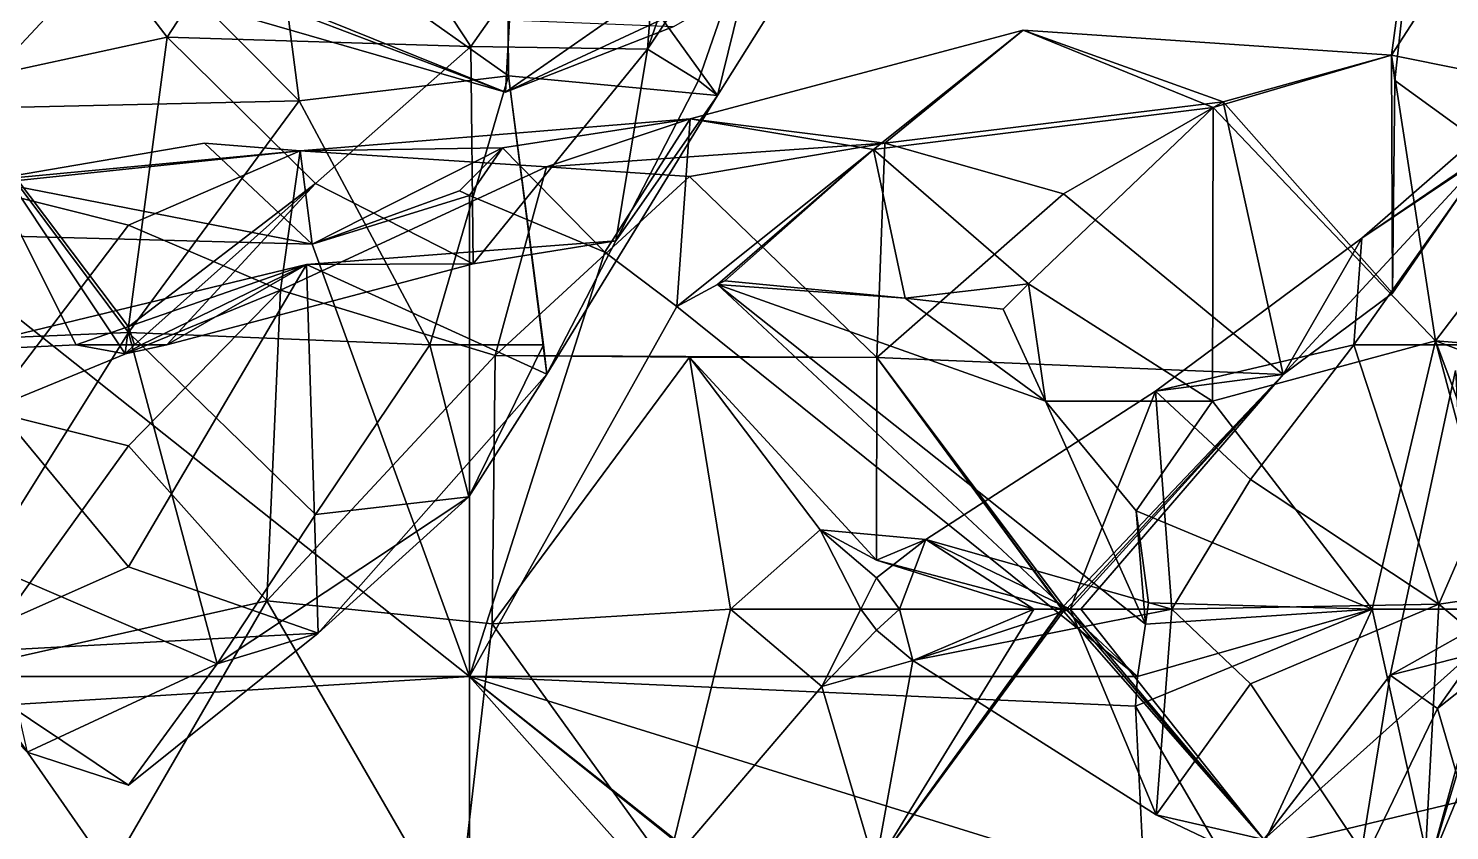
# Model space of a CAD drawing. Extents: x 290034 to 295698, y 4553723 to 4561693.
# Drawn here: x 293290.3 to 293386, y 4558624.7 to 4558678.8 of the extents above; entities that cross this region are included whole.
import ezdxf

# ---------------------------------------------------------------- set-up
doc = ezdxf.new("R2010")
doc.units = 0
doc.layers.add('Au_ppm_Pref_-_0_2', color=7, linetype='CONTINUOUS')

msp = doc.modelspace()

# ---------------------------------------------------------------- linework, layer by layer
at = {"layer": 'Au_ppm_Pref_-_0_2'}
for points in [[(293320.094, 4558677.566, 1839.429), (293309.602, 4558693.517, 1841.203), (293333.461, 4558696.564, 1839.397)], [(293331.992, 4558677.386, 1834.473), (293320.094, 4558677.566, 1839.429), (293333.461, 4558696.564, 1839.397)], [(293337.502, 4558693.105, 1835.251), (293331.992, 4558677.386, 1834.473), (293333.461, 4558696.564, 1839.397)], [(293286.442, 4558695.329, 1841.057), (293299.643, 4558678.203, 1838.983), (293284.714, 4558674.979, 1835.238)], [(293309.602, 4558693.517, 1841.203), (293299.643, 4558678.203, 1838.983), (293286.442, 4558695.329, 1841.057)], [(293397.426, 4558673.916, 1911.822), (293382.111, 4558676.988, 1906.503), (293393.64, 4558694.802, 1907.673)], [(293382.111, 4558676.988, 1906.503), (293384.277, 4558692.93, 1900.072), (293393.64, 4558694.802, 1907.673)], [(293322.636, 4558675.593, 1816.724), (293322.494, 4558693.988, 1823.223), (293306.87, 4558686.774, 1818.247)], [(293348.795, 4558693.519, 1823.122), (293322.494, 4558693.988, 1823.223), (293336.711, 4558674.263, 1823.097)], [(293322.494, 4558693.988, 1823.223), (293322.636, 4558675.593, 1816.724), (293336.711, 4558674.263, 1823.097)], [(293309.602, 4558693.517, 1841.203), (293320.094, 4558677.566, 1839.429), (293299.643, 4558678.203, 1838.983)], [(293331.992, 4558677.386, 1834.473), (293337.502, 4558693.105, 1835.251), (293340.689, 4558690.458, 1830.198)], [(293348.795, 4558693.519, 1823.122), (293336.711, 4558674.263, 1823.097), (293340.689, 4558690.458, 1830.198)], [(293384.277, 4558692.93, 1900.072), (293382.111, 4558676.988, 1906.503), (293382.34, 4558675.287, 1900.584)], [(293382.34, 4558675.287, 1900.584), (293388.799, 4558670.591, 1894.768), (293384.277, 4558692.93, 1900.072)], [(293397.357, 4558693.514, 1894.313), (293384.277, 4558692.93, 1900.072), (293388.799, 4558670.591, 1894.768)], [(293309.62, 4558679.35, 1872.242), (293322.417, 4558674.494, 1876.995), (293323.295, 4558690.364, 1869.925)], [(293334.819, 4558683.14, 1873.505), (293323.295, 4558690.364, 1869.925), (293322.417, 4558674.494, 1876.995)], [(293331.992, 4558677.386, 1834.473), (293340.689, 4558690.458, 1830.198), (293335.432, 4558675.287, 1829.312)], [(293335.432, 4558675.287, 1829.312), (293340.689, 4558690.458, 1830.198), (293336.711, 4558674.263, 1823.097)], [(293285.738, 4558673.409, 1812.74), (293297.021, 4558685.514, 1814.024), (293287.879, 4558688.872, 1819.038)], [(293306.87, 4558686.774, 1818.247), (293297.021, 4558685.514, 1814.024), (293308.524, 4558673.926, 1812.464)], [(293306.87, 4558686.774, 1818.247), (293308.524, 4558673.926, 1812.464), (293322.636, 4558675.593, 1816.724)], [(293285.738, 4558673.409, 1812.74), (293308.524, 4558673.926, 1812.464), (293297.021, 4558685.514, 1814.024)], [(293333.776, 4558678.919, 1882.047), (293341.639, 4558683.459, 1876.827), (293322.417, 4558674.494, 1876.995)], [(293341.639, 4558683.459, 1876.827), (293334.819, 4558683.14, 1873.505), (293322.417, 4558674.494, 1876.995)], [(293308.995, 4558679.92, 1882.475), (293322.417, 4558674.494, 1876.995), (293298.318, 4558681.496, 1878.285)], [(293309.62, 4558679.35, 1872.242), (293298.318, 4558681.496, 1878.285), (293322.417, 4558674.494, 1876.995)], [(293308.995, 4558679.92, 1882.475), (293333.776, 4558678.919, 1882.047), (293322.417, 4558674.494, 1876.995)], [(293347.221, 4558670.633, 1912.173), (293334.858, 4558672.71, 1906.498), (293357.303, 4558678.671, 1906.278)], [(293334.858, 4558672.71, 1906.498), (293347.988, 4558671.065, 1900.757), (293357.303, 4558678.671, 1906.278)], [(293347.221, 4558670.633, 1912.173), (293357.303, 4558678.671, 1906.278), (293370.1, 4558673.47, 1911.21)], [(293370.779, 4558673.852, 1901.307), (293357.303, 4558678.671, 1906.278), (293347.988, 4558671.065, 1900.757)], [(293370.1, 4558673.47, 1911.21), (293357.303, 4558678.671, 1906.278), (293382.111, 4558676.988, 1906.503)], [(293357.303, 4558678.671, 1906.278), (293370.779, 4558673.852, 1901.307), (293382.111, 4558676.988, 1906.503)], [(293299.643, 4558678.203, 1838.983), (293297.021, 4558658.688, 1835.658), (293284.714, 4558674.979, 1835.238)], [(293297.021, 4558658.688, 1835.658), (293299.643, 4558678.203, 1838.983), (293309.62, 4558668.35, 1837.564)], [(293320.094, 4558677.566, 1839.429), (293309.62, 4558668.35, 1837.564), (293299.643, 4558678.203, 1838.983)], [(293320.094, 4558677.566, 1839.429), (293320.25, 4558662.919, 1834.363), (293309.62, 4558668.35, 1837.564)], [(293320.094, 4558677.566, 1839.429), (293331.992, 4558677.386, 1834.473), (293320.25, 4558662.919, 1834.363)], [(293320.25, 4558662.919, 1834.363), (293331.992, 4558677.386, 1834.473), (293329.853, 4558664.491, 1829.312)], [(293331.992, 4558677.386, 1834.473), (293335.432, 4558675.287, 1829.312), (293329.853, 4558664.491, 1829.312)], [(293385.091, 4558657.747, 1912.902), (293370.1, 4558673.47, 1911.21), (293382.111, 4558676.988, 1906.503)], [(293382.177, 4558660.949, 1899.169), (293382.111, 4558676.988, 1906.503), (293370.779, 4558673.852, 1901.307)], [(293388.799, 4558670.591, 1894.768), (293380.126, 4558664.666, 1888.705), (293394.163, 4558676.905, 1888.563)], [(293380.126, 4558664.666, 1888.705), (293388.767, 4558670.456, 1883.723), (293394.163, 4558676.905, 1888.563)], [(293385.091, 4558657.747, 1912.902), (293382.111, 4558676.988, 1906.503), (293397.426, 4558673.916, 1911.822)], [(293382.34, 4558675.287, 1900.584), (293382.111, 4558676.988, 1906.503), (293382.177, 4558660.949, 1899.169)], [(293284.714, 4558674.979, 1835.238), (293297.021, 4558658.688, 1835.658), (293296.814, 4558656.859, 1835.206)], [(293284.714, 4558674.979, 1835.238), (293293.499, 4558657.469, 1833.591), (293284.962, 4558657.077, 1828.552)], [(293284.714, 4558674.979, 1835.238), (293296.814, 4558656.859, 1835.206), (293293.499, 4558657.469, 1833.591)], [(293317.33, 4558657.469, 1813.799), (293322.636, 4558675.593, 1816.724), (293308.524, 4558673.926, 1812.464)], [(293324.998, 4558657.469, 1817.433), (293322.636, 4558675.593, 1816.724), (293317.33, 4558657.469, 1813.799)], [(293325.212, 4558655.485, 1824.211), (293336.711, 4558674.263, 1823.097), (293322.636, 4558675.593, 1816.724)], [(293325.212, 4558655.485, 1824.211), (293322.636, 4558675.593, 1816.724), (293324.998, 4558657.469, 1817.433)], [(293329.853, 4558664.491, 1829.312), (293335.432, 4558675.287, 1829.312), (293336.711, 4558674.263, 1823.097)], [(293382.34, 4558675.287, 1900.584), (293382.177, 4558660.949, 1899.169), (293388.799, 4558670.591, 1894.768)], [(293285.738, 4558673.409, 1812.74), (293297.033, 4558658.292, 1811.173), (293308.524, 4558673.926, 1812.464)], [(293308.524, 4558673.926, 1812.464), (293297.033, 4558658.292, 1811.173), (293317.33, 4558657.469, 1813.799)], [(293329.853, 4558664.491, 1829.312), (293336.711, 4558674.263, 1823.097), (293325.212, 4558655.485, 1824.211)], [(293347.988, 4558671.065, 1900.757), (293360.017, 4558667.646, 1897.192), (293370.779, 4558673.852, 1901.307)], [(293370.779, 4558673.852, 1901.307), (293360.017, 4558667.646, 1897.192), (293374.819, 4558655.481, 1894.413)], [(293370.779, 4558673.852, 1901.307), (293374.819, 4558655.481, 1894.413), (293382.177, 4558660.949, 1899.169)], [(293410.305, 4558655.747, 1913.272), (293385.091, 4558657.747, 1912.902), (293397.426, 4558673.916, 1911.822)], [(293277.228, 4558657.469, 1814.042), (293297.033, 4558658.292, 1811.173), (293285.738, 4558673.409, 1812.74)], [(293347.221, 4558670.633, 1912.173), (293370.1, 4558673.47, 1911.21), (293357.661, 4558661.579, 1914.943)], [(293370.1, 4558673.47, 1911.21), (293370.067, 4558653.684, 1915.939), (293357.661, 4558661.579, 1914.943)], [(293370.067, 4558653.684, 1915.939), (293370.1, 4558673.47, 1911.21), (293385.091, 4558657.747, 1912.902)], [(293325.197, 4558669.46, 1901.122), (293334.858, 4558672.71, 1906.498), (293308.589, 4558670.546, 1907.207)], [(293334.858, 4558672.71, 1906.498), (293322.22, 4558670.745, 1910.949), (293308.589, 4558670.546, 1907.207)], [(293334.858, 4558672.71, 1906.498), (293329.111, 4558663.717, 1912.674), (293322.22, 4558670.745, 1910.949)], [(293325.197, 4558669.46, 1901.122), (293347.988, 4558671.065, 1900.757), (293334.858, 4558672.71, 1906.498)], [(293334.858, 4558672.71, 1906.498), (293333.966, 4558660.066, 1913.223), (293329.111, 4558663.717, 1912.674)], [(293347.221, 4558670.633, 1912.173), (293333.966, 4558660.066, 1913.223), (293334.858, 4558672.71, 1906.498)], [(293309.402, 4558664.257, 1910.785), (293287.407, 4558668.542, 1908.406), (293302.152, 4558671.056, 1909.816)], [(293308.589, 4558670.546, 1907.207), (293302.152, 4558671.056, 1909.816), (293287.407, 4558668.542, 1908.406)], [(293302.152, 4558671.056, 1909.816), (293308.589, 4558670.546, 1907.207), (293309.402, 4558664.257, 1910.785)], [(293325.197, 4558669.46, 1901.122), (293334.819, 4558668.815, 1896.802), (293347.988, 4558671.065, 1900.757)], [(293347.988, 4558671.065, 1900.757), (293334.819, 4558668.815, 1896.802), (293347.435, 4558656.608, 1895.325)], [(293347.988, 4558671.065, 1900.757), (293347.435, 4558656.608, 1895.325), (293360.017, 4558667.646, 1897.192)], [(293308.589, 4558670.546, 1907.207), (293287.407, 4558668.542, 1908.406), (293286.358, 4558668.198, 1907.974)], [(293308.589, 4558670.546, 1907.207), (293286.358, 4558668.198, 1907.974), (293297.021, 4558665.54, 1903.833)], [(293308.589, 4558670.546, 1907.207), (293297.021, 4558665.54, 1903.833), (293307.261, 4558661.163, 1900.332)], [(293325.197, 4558669.46, 1901.122), (293308.589, 4558670.546, 1907.207), (293307.261, 4558661.163, 1900.332)], [(293309.402, 4558664.257, 1910.785), (293308.589, 4558670.546, 1907.207), (293322.22, 4558670.745, 1910.949)], [(293319.325, 4558667.858, 1911.669), (293309.402, 4558664.257, 1910.785), (293322.22, 4558670.745, 1910.949)], [(293320, 4558667.531, 1911.749), (293319.325, 4558667.858, 1911.669), (293322.22, 4558670.745, 1910.949)], [(293329.111, 4558663.717, 1912.674), (293320, 4558667.531, 1911.749), (293322.22, 4558670.745, 1910.949)], [(293347.221, 4558670.633, 1912.173), (293336.72, 4558661.53, 1913.413), (293333.966, 4558660.066, 1913.223)], [(293347.221, 4558670.633, 1912.173), (293337.194, 4558661.779, 1913.447), (293336.72, 4558661.53, 1913.413)], [(293337.194, 4558661.779, 1913.447), (293347.221, 4558670.633, 1912.173), (293349.347, 4558660.626, 1914.568)], [(293347.221, 4558670.633, 1912.173), (293357.661, 4558661.579, 1914.943), (293349.347, 4558660.626, 1914.568)], [(293374.819, 4558655.481, 1894.413), (293388.799, 4558670.591, 1894.768), (293382.177, 4558660.949, 1899.169)], [(293380.126, 4558664.666, 1888.705), (293388.799, 4558670.591, 1894.768), (293374.819, 4558655.481, 1894.413)], [(293392.915, 4558657.469, 1878.123), (293388.767, 4558670.456, 1883.723), (293379.578, 4558657.469, 1884.161)], [(293380.126, 4558664.666, 1888.705), (293379.578, 4558657.469, 1884.161), (293388.767, 4558670.456, 1883.723)], [(293325.197, 4558669.46, 1901.122), (293307.261, 4558661.163, 1900.332), (293321.724, 4558656.743, 1894.845)], [(293325.197, 4558669.46, 1901.122), (293321.724, 4558656.743, 1894.845), (293334.819, 4558668.815, 1896.802)], [(293282.38, 4558664.975, 1908.019), (293287.407, 4558668.542, 1908.406), (293309.402, 4558664.257, 1910.785)], [(293297.021, 4558665.54, 1903.833), (293286.358, 4558668.198, 1907.974), (293287.524, 4558653.057, 1902.085)], [(293297.021, 4558658.688, 1835.658), (293309.62, 4558668.35, 1837.564), (293297.428, 4558657.469, 1835.443)], [(293299.622, 4558657.469, 1835.251), (293297.428, 4558657.469, 1835.443), (293309.62, 4558668.35, 1837.564)], [(293299.622, 4558657.469, 1835.251), (293309.62, 4558668.35, 1837.564), (293320.25, 4558662.919, 1834.363)], [(293334.819, 4558668.815, 1896.802), (293321.724, 4558656.743, 1894.845), (293347.435, 4558656.608, 1895.325)], [(293319.325, 4558667.858, 1911.669), (293320, 4558667.531, 1911.749), (293309.402, 4558664.257, 1910.785)], [(293309.402, 4558664.257, 1910.785), (293320, 4558667.531, 1911.749), (293320, 4558635.115, 1912.863)], [(293320, 4558635.115, 1912.863), (293320, 4558667.531, 1911.749), (293329.111, 4558663.717, 1912.674)], [(293360.017, 4558667.646, 1897.192), (293347.435, 4558656.608, 1895.325), (293374.819, 4558655.481, 1894.413)], [(293287.524, 4558653.057, 1902.085), (293307.261, 4558661.163, 1900.332), (293297.021, 4558665.54, 1903.833)], [(293320, 4558635.115, 1912.863), (293271.769, 4558635.115, 1908.185), (293282.38, 4558664.975, 1908.019)], [(293282.38, 4558664.975, 1908.019), (293309.402, 4558664.257, 1910.785), (293320, 4558635.115, 1912.863)], [(293320.25, 4558662.919, 1834.363), (293329.853, 4558664.491, 1829.312), (293309.013, 4558662.878, 1829.207)], [(293309.013, 4558662.878, 1829.207), (293329.853, 4558664.491, 1829.312), (293325.212, 4558655.485, 1824.211)], [(293366.222, 4558654.338, 1888.705), (293380.126, 4558664.666, 1888.705), (293374.819, 4558655.481, 1894.413)], [(293366.222, 4558654.338, 1888.705), (293379.578, 4558657.469, 1884.161), (293380.126, 4558664.666, 1888.705)], [(293320, 4558635.115, 1912.863), (293329.111, 4558663.717, 1912.674), (293333.966, 4558660.066, 1913.223)], [(293293.499, 4558657.469, 1833.591), (293309.013, 4558662.878, 1829.207), (293284.962, 4558657.077, 1828.552)], [(293309.013, 4558662.878, 1829.207), (293297.021, 4558642.521, 1828.355), (293284.962, 4558657.077, 1828.552)], [(293293.499, 4558657.469, 1833.591), (293297.883, 4558657.469, 1834.845), (293309.013, 4558662.878, 1829.207)], [(293309.013, 4558662.878, 1829.207), (293309.799, 4558638.049, 1823.669), (293297.021, 4558642.521, 1828.355)], [(293299.622, 4558657.469, 1835.251), (293309.013, 4558662.878, 1829.207), (293297.883, 4558657.469, 1834.845)], [(293299.622, 4558657.469, 1835.251), (293320.25, 4558662.919, 1834.363), (293309.013, 4558662.878, 1829.207)], [(293309.799, 4558638.049, 1823.669), (293309.013, 4558662.878, 1829.207), (293325.212, 4558655.485, 1824.211)], [(293364.998, 4558635.115, 1916.787), (293333.966, 4558660.066, 1913.223), (293336.72, 4558661.53, 1913.413)], [(293336.72, 4558661.53, 1913.413), (293337.194, 4558661.779, 1913.447), (293349.347, 4558660.626, 1914.568)], [(293364.998, 4558635.115, 1916.787), (293336.72, 4558661.53, 1913.413), (293365.549, 4558638.648, 1916.714)], [(293336.72, 4558661.53, 1913.413), (293349.347, 4558660.626, 1914.568), (293358.797, 4558653.67, 1915.632)], [(293336.72, 4558661.53, 1913.413), (293358.797, 4558653.67, 1915.632), (293365.549, 4558638.648, 1916.714)], [(293349.347, 4558660.626, 1914.568), (293357.661, 4558661.579, 1914.943), (293355.959, 4558659.884, 1915.181)], [(293355.959, 4558659.884, 1915.181), (293357.661, 4558661.579, 1914.943), (293358.797, 4558653.67, 1915.632)], [(293358.797, 4558653.67, 1915.632), (293357.661, 4558661.579, 1914.943), (293370.067, 4558653.684, 1915.939)], [(293287.524, 4558653.057, 1902.085), (293297.021, 4558650.658, 1896.915), (293307.261, 4558661.163, 1900.332)], [(293297.021, 4558650.658, 1896.915), (293306.353, 4558640.222, 1893.396), (293307.261, 4558661.163, 1900.332)], [(293321.724, 4558656.743, 1894.845), (293307.261, 4558661.163, 1900.332), (293306.353, 4558640.222, 1893.396)], [(293355.959, 4558659.884, 1915.181), (293358.797, 4558653.67, 1915.632), (293349.347, 4558660.626, 1914.568)], [(293333.966, 4558660.066, 1913.223), (293364.998, 4558635.115, 1916.787), (293320, 4558635.115, 1912.863)], [(293297.428, 4558657.469, 1835.443), (293296.814, 4558656.859, 1835.206), (293297.021, 4558658.688, 1835.658)], [(293287.289, 4558642.733, 1813.873), (293297.033, 4558658.292, 1811.173), (293277.228, 4558657.469, 1814.042)], [(293303.013, 4558635.981, 1816.126), (293297.033, 4558658.292, 1811.173), (293287.289, 4558642.733, 1813.873)], [(293297.883, 4558657.469, 1834.845), (293293.499, 4558657.469, 1833.591), (293296.814, 4558656.859, 1835.206)], [(293299.622, 4558657.469, 1835.251), (293296.814, 4558656.859, 1835.206), (293297.428, 4558657.469, 1835.443)], [(293296.814, 4558656.859, 1835.206), (293299.622, 4558657.469, 1835.251), (293297.883, 4558657.469, 1834.845)], [(293297.033, 4558658.292, 1811.173), (293303.013, 4558635.981, 1816.126), (293309.62, 4558646.035, 1813.622)], [(293309.62, 4558646.035, 1813.622), (293317.33, 4558657.469, 1813.799), (293297.033, 4558658.292, 1811.173)], [(293309.62, 4558646.035, 1813.622), (293319.965, 4558647.23, 1818.897), (293317.33, 4558657.469, 1813.799)], [(293324.998, 4558657.469, 1817.433), (293317.33, 4558657.469, 1813.799), (293319.965, 4558647.23, 1818.897)], [(293319.965, 4558647.23, 1818.897), (293325.212, 4558655.485, 1824.211), (293324.998, 4558657.469, 1817.433)], [(293366.222, 4558654.338, 1888.705), (293372.616, 4558648.406, 1885.787), (293379.578, 4558657.469, 1884.161)], [(293370.067, 4558653.684, 1915.939), (293385.091, 4558657.747, 1912.902), (293380.821, 4558639.651, 1916.33)], [(293379.578, 4558657.469, 1884.161), (293372.616, 4558648.406, 1885.787), (293385.314, 4558639.987, 1883.109)], [(293392.915, 4558657.469, 1878.123), (293379.578, 4558657.469, 1884.161), (293385.314, 4558639.987, 1883.109)], [(293380.821, 4558639.651, 1916.33), (293385.091, 4558657.747, 1912.902), (293391.816, 4558639.651, 1912.463)], [(293385.091, 4558657.747, 1912.902), (293389.887, 4558639.651, 1908.725), (293391.816, 4558639.651, 1912.463)], [(293385.091, 4558657.747, 1912.902), (293399.345, 4558652.354, 1906.515), (293389.887, 4558639.651, 1908.725)], [(293385.091, 4558657.747, 1912.902), (293410.305, 4558655.747, 1913.272), (293399.345, 4558652.354, 1906.515)], [(293400.646, 4558642.22, 1877.603), (293392.915, 4558657.469, 1878.123), (293385.314, 4558639.987, 1883.109)], [(293284.962, 4558657.077, 1828.552), (293297.021, 4558642.521, 1828.355), (293283.791, 4558636.64, 1823.396)], [(293321.536, 4558638.672, 1889.481), (293321.724, 4558656.743, 1894.845), (293306.353, 4558640.222, 1893.396)], [(293321.536, 4558638.672, 1889.481), (293334.819, 4558656.63, 1888.985), (293321.724, 4558656.743, 1894.845)], [(293337.592, 4558639.651, 1888.705), (293334.819, 4558656.63, 1888.985), (293321.536, 4558638.672, 1889.481)], [(293334.819, 4558656.63, 1888.985), (293347.435, 4558656.608, 1895.325), (293321.724, 4558656.743, 1894.845)], [(293337.592, 4558639.651, 1888.705), (293343.63, 4558645.008, 1888.705), (293334.819, 4558656.63, 1888.985)], [(293347.418, 4558642.952, 1889.806), (293347.435, 4558656.608, 1895.325), (293334.819, 4558656.63, 1888.985)], [(293347.418, 4558642.952, 1889.806), (293334.819, 4558656.63, 1888.985), (293343.63, 4558645.008, 1888.705)], [(293347.418, 4558642.952, 1889.806), (293359.917, 4558639.651, 1894.645), (293347.435, 4558656.608, 1895.325)], [(293359.952, 4558639.651, 1894.675), (293360.017, 4558639.865, 1894.716), (293347.435, 4558656.608, 1895.325)], [(293374.819, 4558655.481, 1894.413), (293347.435, 4558656.608, 1895.325), (293360.017, 4558639.865, 1894.716)], [(293347.435, 4558656.608, 1895.325), (293359.917, 4558639.651, 1894.645), (293359.952, 4558639.651, 1894.675)], [(293382.037, 4558635.213, 1900.584), (293389.954, 4558639.651, 1904.29), (293386.438, 4558655.74, 1900.584)], [(293386.438, 4558655.74, 1900.584), (293387.395, 4558636.571, 1895.644), (293382.037, 4558635.213, 1900.584)], [(293319.965, 4558647.23, 1818.897), (293309.799, 4558638.049, 1823.669), (293325.212, 4558655.485, 1824.211)], [(293374.819, 4558655.481, 1894.413), (293360.017, 4558639.865, 1894.716), (293360.224, 4558639.651, 1894.742)], [(293360.224, 4558639.651, 1894.742), (293361.196, 4558639.651, 1894.645), (293374.819, 4558655.481, 1894.413)], [(293366.222, 4558654.338, 1888.705), (293374.819, 4558655.481, 1894.413), (293360.462, 4558639.651, 1894.435)], [(293361.196, 4558639.651, 1894.645), (293360.462, 4558639.651, 1894.435), (293374.819, 4558655.481, 1894.413)], [(293350.738, 4558644.346, 1888.705), (293366.222, 4558654.338, 1888.705), (293360.462, 4558639.651, 1894.435)], [(293350.738, 4558644.346, 1888.705), (293367.322, 4558639.651, 1886.209), (293366.222, 4558654.338, 1888.705)], [(293364.923, 4558646.275, 1916.414), (293358.797, 4558653.67, 1915.632), (293370.067, 4558653.684, 1915.939)], [(293358.797, 4558653.67, 1915.632), (293364.923, 4558646.275, 1916.414), (293365.549, 4558638.648, 1916.714)], [(293380.821, 4558639.651, 1916.33), (293364.923, 4558646.275, 1916.414), (293370.067, 4558653.684, 1915.939)], [(293367.322, 4558639.651, 1886.209), (293372.616, 4558648.406, 1885.787), (293366.222, 4558654.338, 1888.705)], [(293287.524, 4558653.057, 1902.085), (293286.249, 4558635.706, 1896.821), (293297.021, 4558650.658, 1896.915)], [(293297.021, 4558650.658, 1896.915), (293286.249, 4558635.706, 1896.821), (293306.353, 4558640.222, 1893.396)], [(293367.322, 4558639.651, 1886.209), (293385.314, 4558639.987, 1883.109), (293372.616, 4558648.406, 1885.787)], [(293309.62, 4558646.035, 1813.622), (293303.013, 4558635.981, 1816.126), (293319.965, 4558647.23, 1818.897)], [(293309.799, 4558638.049, 1823.669), (293319.965, 4558647.23, 1818.897), (293303.013, 4558635.981, 1816.126)], [(293364.923, 4558646.275, 1916.414), (293365.739, 4558640.087, 1916.684), (293365.549, 4558638.648, 1916.714)], [(293365.739, 4558640.087, 1916.684), (293364.923, 4558646.275, 1916.414), (293380.821, 4558639.651, 1916.33)], [(293337.592, 4558639.651, 1888.705), (293346.356, 4558639.651, 1888.205), (293343.63, 4558645.008, 1888.705)], [(293343.63, 4558645.008, 1888.705), (293350.738, 4558644.346, 1888.705), (293347.418, 4558642.952, 1889.806)], [(293343.63, 4558645.008, 1888.705), (293346.356, 4558639.651, 1888.205), (293347.418, 4558641.78, 1887.996)], [(293350.738, 4558644.346, 1888.705), (293343.63, 4558645.008, 1888.705), (293347.418, 4558641.78, 1887.996)], [(293350.738, 4558644.346, 1888.705), (293358.016, 4558639.651, 1893.701), (293347.418, 4558642.952, 1889.806)], [(293350.738, 4558644.346, 1888.705), (293347.418, 4558641.78, 1887.996), (293348.97, 4558639.651, 1887.973)], [(293350.738, 4558644.346, 1888.705), (293348.97, 4558639.651, 1887.973), (293367.322, 4558639.651, 1886.209)], [(293350.738, 4558644.346, 1888.705), (293360.462, 4558639.651, 1894.435), (293358.016, 4558639.651, 1893.701)], [(293309.799, 4558638.049, 1823.669), (293283.791, 4558636.64, 1823.396), (293297.021, 4558642.521, 1828.355)], [(293287.289, 4558642.733, 1813.873), (293290.207, 4558630.014, 1817.433), (293303.013, 4558635.981, 1816.126)], [(293347.418, 4558642.952, 1889.806), (293358.016, 4558639.651, 1893.701), (293359.917, 4558639.651, 1894.645)], [(293400.646, 4558642.22, 1877.603), (293385.314, 4558639.987, 1883.109), (293401.29, 4558626.643, 1884.301)], [(293347.418, 4558641.78, 1887.996), (293346.356, 4558639.651, 1888.205), (293348.97, 4558639.651, 1887.973)], [(293286.249, 4558635.706, 1896.821), (293295.786, 4558622.004, 1894.049), (293306.353, 4558640.222, 1893.396)], [(293319.138, 4558618.1, 1891.948), (293306.353, 4558640.222, 1893.396), (293295.786, 4558622.004, 1894.049)], [(293321.536, 4558638.672, 1889.481), (293306.353, 4558640.222, 1893.396), (293319.138, 4558618.1, 1891.948)], [(293337.592, 4558639.651, 1888.705), (293321.536, 4558638.672, 1889.481), (293333.344, 4558622.269, 1889.546)], [(293337.592, 4558639.651, 1888.705), (293333.344, 4558622.269, 1889.546), (293343.738, 4558634.447, 1888.705)], [(293337.592, 4558639.651, 1888.705), (293343.738, 4558634.447, 1888.705), (293346.356, 4558639.651, 1888.205)], [(293343.738, 4558634.447, 1888.705), (293347.418, 4558638.248, 1888.238), (293346.356, 4558639.651, 1888.205)], [(293348.97, 4558639.651, 1887.973), (293346.356, 4558639.651, 1888.205), (293347.418, 4558638.248, 1888.238)], [(293349.866, 4558636.188, 1888.705), (293347.326, 4558622.271, 1894.522), (293358.016, 4558639.651, 1893.701)], [(293359.917, 4558639.651, 1894.645), (293358.016, 4558639.651, 1893.701), (293347.326, 4558622.271, 1894.522)], [(293359.952, 4558639.651, 1894.675), (293359.917, 4558639.651, 1894.645), (293347.326, 4558622.271, 1894.522)], [(293347.326, 4558622.271, 1894.522), (293360.017, 4558639.521, 1894.688), (293359.952, 4558639.651, 1894.675)], [(293347.326, 4558622.271, 1894.522), (293373.514, 4558624.129, 1894.433), (293360.017, 4558639.521, 1894.688)], [(293349.866, 4558636.188, 1888.705), (293348.97, 4558639.651, 1887.973), (293347.418, 4558638.248, 1888.238)], [(293349.866, 4558636.188, 1888.705), (293367.322, 4558639.651, 1886.209), (293348.97, 4558639.651, 1887.973)], [(293349.866, 4558636.188, 1888.705), (293358.016, 4558639.651, 1893.701), (293360.462, 4558639.651, 1894.435)], [(293349.866, 4558636.188, 1888.705), (293360.462, 4558639.651, 1894.435), (293366.253, 4558625.803, 1888.705)], [(293349.866, 4558636.188, 1888.705), (293366.253, 4558625.803, 1888.705), (293367.322, 4558639.651, 1886.209)], [(293360.017, 4558639.865, 1894.716), (293359.952, 4558639.651, 1894.675), (293360.224, 4558639.651, 1894.742)], [(293360.017, 4558639.521, 1894.688), (293360.224, 4558639.651, 1894.742), (293359.952, 4558639.651, 1894.675)], [(293360.224, 4558639.651, 1894.742), (293360.017, 4558639.521, 1894.688), (293373.514, 4558624.129, 1894.433)], [(293361.196, 4558639.651, 1894.645), (293360.224, 4558639.651, 1894.742), (293373.514, 4558624.129, 1894.433)], [(293366.253, 4558625.803, 1888.705), (293360.462, 4558639.651, 1894.435), (293373.514, 4558624.129, 1894.433)], [(293373.514, 4558624.129, 1894.433), (293360.462, 4558639.651, 1894.435), (293361.196, 4558639.651, 1894.645)], [(293364.867, 4558633.128, 1916.824), (293364.998, 4558635.115, 1916.787), (293380.821, 4558639.651, 1916.33)], [(293364.867, 4558633.128, 1916.824), (293380.821, 4558639.651, 1916.33), (293372.079, 4558620.75, 1916.862)], [(293365.549, 4558638.648, 1916.714), (293380.821, 4558639.651, 1916.33), (293364.998, 4558635.115, 1916.787)], [(293380.821, 4558639.651, 1916.33), (293365.549, 4558638.648, 1916.714), (293365.739, 4558640.087, 1916.684)], [(293367.322, 4558639.651, 1886.209), (293366.253, 4558625.803, 1888.705), (293372.616, 4558634.634, 1887.033)], [(293367.322, 4558639.651, 1886.209), (293372.616, 4558634.634, 1887.033), (293385.314, 4558639.987, 1883.109)], [(293384.659, 4558622.341, 1912.181), (293372.079, 4558620.75, 1916.862), (293380.821, 4558639.651, 1916.33)], [(293385.314, 4558639.987, 1883.109), (293372.616, 4558634.634, 1887.033), (293384.102, 4558617.34, 1887.822)], [(293391.816, 4558639.651, 1912.463), (293384.659, 4558622.341, 1912.181), (293380.821, 4558639.651, 1916.33)], [(293385.216, 4558632.959, 1904.293), (293389.954, 4558639.651, 1904.29), (293382.037, 4558635.213, 1900.584)], [(293384.102, 4558617.34, 1887.822), (293401.29, 4558626.643, 1884.301), (293385.314, 4558639.987, 1883.109)], [(293384.659, 4558622.341, 1912.181), (293391.816, 4558639.651, 1912.463), (293389.887, 4558639.651, 1908.725)], [(293389.887, 4558639.651, 1908.725), (293388.248, 4558635.362, 1906.523), (293384.659, 4558622.341, 1912.181)], [(293385.216, 4558632.959, 1904.293), (293388.248, 4558635.362, 1906.523), (293389.954, 4558639.651, 1904.29)], [(293321.536, 4558638.672, 1889.481), (293319.138, 4558618.1, 1891.948), (293333.344, 4558622.269, 1889.546)], [(293309.799, 4558638.049, 1823.669), (293297.021, 4558627.806, 1821.382), (293283.791, 4558636.64, 1823.396)], [(293297.021, 4558627.806, 1821.382), (293309.799, 4558638.049, 1823.669), (293303.013, 4558635.981, 1816.126)], [(293343.738, 4558634.447, 1888.705), (293349.866, 4558636.188, 1888.705), (293347.418, 4558638.248, 1888.238)], [(293290.207, 4558630.014, 1817.433), (293283.791, 4558636.64, 1823.396), (293297.021, 4558627.806, 1821.382)], [(293373.514, 4558624.129, 1894.433), (293382.037, 4558635.213, 1900.584), (293387.395, 4558636.571, 1895.644)], [(293373.514, 4558624.129, 1894.433), (293387.395, 4558636.571, 1895.644), (293397.16, 4558623.711, 1892.393)], [(293286.249, 4558635.706, 1896.821), (293277.151, 4558621.833, 1897.157), (293295.786, 4558622.004, 1894.049)], [(293297.021, 4558627.806, 1821.382), (293303.013, 4558635.981, 1816.126), (293290.207, 4558630.014, 1817.433)], [(293349.866, 4558636.188, 1888.705), (293343.738, 4558634.447, 1888.705), (293347.326, 4558622.271, 1894.522)], [(293271.769, 4558635.115, 1908.185), (293320, 4558635.115, 1912.863), (293273.575, 4558632.278, 1908.399)], [(293273.575, 4558632.278, 1908.399), (293320, 4558635.115, 1912.863), (293320, 4558595.43, 1913.415)], [(293360.667, 4558602.567, 1917.2), (293355.383, 4558595.43, 1916.794), (293320, 4558635.115, 1912.863)], [(293360.845, 4558602.697, 1917.215), (293360.667, 4558602.567, 1917.2), (293320, 4558635.115, 1912.863)], [(293355.383, 4558595.43, 1916.794), (293320, 4558595.43, 1913.415), (293320, 4558635.115, 1912.863)], [(293364.867, 4558633.128, 1916.824), (293320, 4558635.115, 1912.863), (293364.998, 4558635.115, 1916.787)], [(293360.845, 4558602.697, 1917.215), (293320, 4558635.115, 1912.863), (293365.481, 4558620.982, 1917.173)], [(293365.481, 4558620.982, 1917.173), (293320, 4558635.115, 1912.863), (293364.867, 4558633.128, 1916.824)], [(293347.326, 4558622.271, 1894.522), (293343.738, 4558634.447, 1888.705), (293333.344, 4558622.269, 1889.546)], [(293366.253, 4558625.803, 1888.705), (293384.102, 4558617.34, 1887.822), (293372.616, 4558634.634, 1887.033)], [(293373.514, 4558624.129, 1894.433), (293379.859, 4558621.833, 1901.287), (293382.037, 4558635.213, 1900.584)], [(293382.037, 4558635.213, 1900.584), (293379.859, 4558621.833, 1901.287), (293385.216, 4558632.959, 1904.293)], [(293388.248, 4558635.362, 1906.523), (293388.48, 4558621.833, 1906.523), (293384.659, 4558622.341, 1912.181)], [(293385.216, 4558632.959, 1904.293), (293388.48, 4558621.833, 1906.523), (293388.248, 4558635.362, 1906.523)], [(293365.481, 4558620.982, 1917.173), (293364.867, 4558633.128, 1916.824), (293372.079, 4558620.75, 1916.862)], [(293385.216, 4558632.959, 1904.293), (293379.859, 4558621.833, 1901.287), (293388.48, 4558621.833, 1906.523)], [(293320, 4558595.43, 1913.415), (293286.671, 4558616.056, 1909.857), (293273.575, 4558632.278, 1908.399)], [(293386.584, 4558620.955, 1864.616), (293372.259, 4558623.223, 1859.095), (293395.142, 4558628.705, 1860.039)], [(293395.142, 4558628.705, 1860.039), (293372.259, 4558623.223, 1859.095), (293389.881, 4558619.278, 1853.734)], [(293398.656, 4558604.076, 1888.705), (293401.29, 4558626.643, 1884.301), (293384.102, 4558617.34, 1887.822)], [(293366.253, 4558625.803, 1888.705), (293373.514, 4558624.129, 1894.433), (293384.102, 4558617.34, 1887.822)]]:
    msp.add_3dface(points, dxfattribs=at)

doc.saveas('drawing.dxf')
